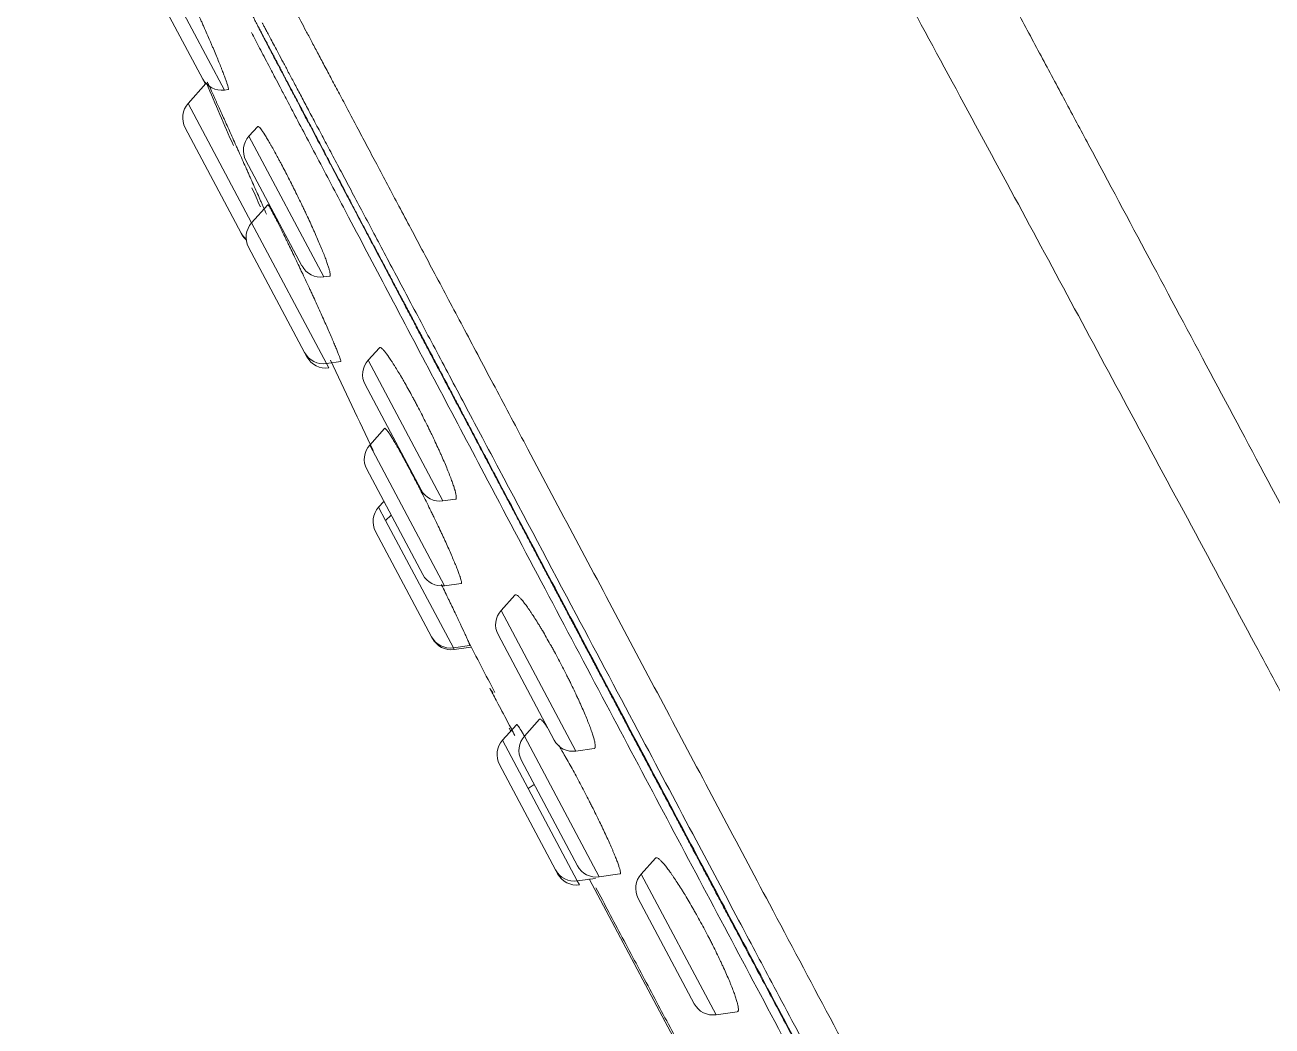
# Model space of a CAD drawing. Header units: millimetres. Extents: x 2433 to 4809, y -10272 to -6912.
# Drawn here: x 4252.83 to 4282.1, y -8402.25 to -8378.76 of the extents above; entities that cross this region are included whole.
import ezdxf

# ---------------------------------------------------------------- set-up
doc = ezdxf.new("R2010")
doc.units = ezdxf.units.MM

msp = doc.modelspace()

# ---------------------------------------------------------------- linework, layer by layer
at = {"linetype": 'Continuous', "lineweight": 13, "extrusion": (-1, -2.22045e-16, 0)}
for p, q in [((4255.762, -8376.989), (4257.517, -8380.291)), ((4257.517, -8380.291), (4257.604, -8380.279)), ((4256.664, -8380.604), (4258.154, -8383.405)), ((4258.092, -8381.372), (4259.847, -8384.674)), ((4258.154, -8383.405), (4259.909, -8386.707)), ((4259.847, -8384.674), (4259.989, -8384.654)), ((4259.909, -8386.707), (4260.246, -8386.66)), ((4259.909, -8386.707), (4259.964, -8386.809)), ((4260.887, -8386.629), (4262.643, -8389.931)), ((4260.925, -8388.618), (4262.681, -8391.919)), ((4262.643, -8389.931), (4262.938, -8389.89)), ((4261.134, -8390.075), (4261.299, -8390.386)), ((4261.299, -8390.386), (4261.426, -8390.261)), ((4262.89, -8393.377), (4261.299, -8390.386)), ((4264.008, -8392.498), (4265.763, -8395.8)), ((4262.89, -8393.377), (4262.91, -8393.415)), ((4264.556, -8395.447), (4266.312, -8398.749)), ((4264.042, -8395.544), (4264.644, -8396.677)), ((4264.644, -8396.677), (4264.786, -8396.58)), ((4265.797, -8398.846), (4264.644, -8396.677)), ((4267.297, -8398.683), (4269.052, -8401.985)), ((4265.846, -8398.937), (4265.797, -8398.846))]:
    msp.add_line(p, q, dxfattribs=at)
at = {"linetype": 'Continuous', "lineweight": 18, "extrusion": (-1, -2.22045e-16, 0)}
for p, q in [((4257.006, -8380.031), (4255.692, -8377.559)), ((4257.071, -8380.152), (4257.006, -8380.031)), ((4256.664, -8380.604), (4257.083, -8380.139)), ((4257.517, -8380.291), (4257.604, -8380.279)), ((4257.909, -8383.645), (4256.594, -8381.173)), ((4258.297, -8381.144), (4258.092, -8381.372)), ((4259.336, -8384.413), (4258.022, -8381.941)), ((4258.154, -8383.405), (4258.536, -8382.981)), ((4257.928, -8383.681), (4257.909, -8383.645)), ((4259.398, -8386.447), (4258.084, -8383.975)), ((4259.847, -8384.674), (4259.988, -8384.654)), ((4259.453, -8386.549), (4259.398, -8386.447)), ((4260.887, -8386.629), (4261.152, -8386.335)), ((4259.909, -8386.707), (4260.245, -8386.66)), ((4262.132, -8389.671), (4260.817, -8387.199)), ((4260.925, -8388.618), (4261.276, -8388.228)), ((4262.17, -8391.659), (4260.855, -8389.187)), ((4261.256, -8389.94), (4261.134, -8390.075)), ((4262.643, -8389.931), (4262.936, -8389.89)), ((4262.378, -8393.117), (4261.064, -8390.645)), ((4262.681, -8391.919), (4263.073, -8391.864)), ((4264.008, -8392.498), (4264.332, -8392.137)), ((4262.398, -8393.154), (4262.378, -8393.117)), ((4265.252, -8395.539), (4263.938, -8393.067)), ((4262.89, -8393.377), (4263.271, -8393.324)), ((4262.91, -8393.415), (4263.299, -8393.36)), ((4264.367, -8395.183), (4264.042, -8395.544)), ((4264.556, -8395.447), (4264.913, -8395.05)), ((4264.235, -8395.33), (4264.197, -8395.26)), ((4265.763, -8395.8), (4266.195, -8395.739)), ((4265.286, -8398.585), (4263.972, -8396.113)), ((4265.801, -8398.488), (4264.486, -8396.016)), ((4267.297, -8398.683), (4267.634, -8398.308)), ((4265.334, -8398.676), (4265.286, -8398.585)), ((4266.312, -8398.749), (4266.798, -8398.68)), ((4265.797, -8398.846), (4266.222, -8398.786)), ((4266.545, -8399.676), (4266.076, -8398.793)), ((4268.541, -8401.725), (4267.227, -8399.253)), ((4266.545, -8399.676), (4268.35, -8403.07)), ((4269.052, -8401.985), (4269.552, -8401.915))]:
    msp.add_line(p, q, dxfattribs=at)
at = {"linetype": 'Continuous', "lineweight": 18}
for centre, major_axis, start_param, end_param in [((4257.448, -8379.796), (-0.441, -0.235), 0, 1.22173), ((4257.036, -8380.939), (0.441, 0.235), 1.919862, 3.141593), ((4258.463, -8381.706), (0.441, 0.235), 1.919862, 3.141593), ((4258.525, -8383.74), (0.441, 0.235), 1.919862, 3.141593), ((4258.35, -8383.411), (-0.441, -0.235), 0, 0.382268), ((4258.369, -8383.446), (-0.441, -0.235), 0, 0.338934), ((4259.778, -8384.179), (-0.441, -0.235), 0, 1.22173), ((4259.84, -8386.212), (-0.441, -0.235), 0, 1.22173), ((4259.894, -8386.314), (-0.441, -0.235), 0, 1.22173), ((4261.259, -8386.964), (0.441, 0.235), 1.919862, 3.141593), ((4261.297, -8388.952), (0.441, 0.235), 1.919862, 3.141593), ((4262.573, -8389.436), (-0.441, -0.235), 0, 1.22173), ((4261.506, -8390.41), (0.441, 0.235), 1.919862, 3.141593), ((4262.611, -8391.424), (-0.441, -0.235), 0, 1.22173), ((4264.379, -8392.832), (0.441, 0.235), 1.919862, 3.141593), ((4262.82, -8392.882), (-0.441, -0.235), 0, 1.22173), ((4262.84, -8392.92), (-0.441, -0.235), 0, 1.22173), ((4264.928, -8395.781), (0.441, 0.235), 1.919862, 3.141593), ((4265.694, -8395.304), (-0.441, -0.235), 0, 1.22173), ((4264.413, -8395.879), (0.441, 0.235), 1.919862, 3.141593), ((4265.728, -8398.351), (-0.441, -0.235), 0, 1.22173), ((4265.776, -8398.441), (-0.441, -0.235), 0, 1.22173), ((4266.242, -8398.254), (-0.441, -0.235), 0, 1.22173), ((4267.668, -8399.018), (0.441, 0.235), 1.919862, 3.141593), ((4268.982, -8401.49), (-0.441, -0.235), 0, 1.22173)]:
    msp.add_ellipse(centre, major_axis=major_axis, ratio=0.999988, start_param=start_param, end_param=end_param, dxfattribs=at)
for points, knots in [([(4342.684, -8551.682), (4342.592, -8550.139), (4342.292, -8545.573), (4341.725, -8538.884), (4341.062, -8532.074), (4340.481, -8526.737), (4339.882, -8521.654), (4339.183, -8516.17), (4338.311, -8509.843), (4337.078, -8501.674), (4335.228, -8491.3), (4332.513, -8479.027), (4329.173, -8466.465), (4324.876, -8452.667), (4319.676, -8438.444), (4313.639, -8424.314), (4308.843, -8414.388), (4305.445, -8407.84), (4303.022, -8403.33), (4299.848, -8397.663), (4295.557, -8390.432), (4290.161, -8381.893), (4283.051, -8372.869), (4274.369, -8363.957), (4267.704, -8358.592), (4264.147, -8356.061)], [0, 0, 0, 0, 0.021404, 0.063354, 0.09294, 0.116141, 0.137692, 0.163801, 0.192684, 0.226123, 0.278193, 0.338556, 0.40011, 0.458112, 0.538598, 0.609671, 0.67079, 0.691177, 0.711824, 0.741678, 0.781095, 0.828257, 0.88141, 0.939887, 1, 1, 1, 1]), ([(4252.835, -8368.499), (4252.837, -8368.502), (4252.841, -8368.51), (4252.848, -8368.522), (4252.855, -8368.534), (4252.862, -8368.546), (4252.869, -8368.558), (4252.876, -8368.571), (4252.884, -8368.584), (4252.891, -8368.597), (4252.899, -8368.61), (4252.906, -8368.624), (4252.914, -8368.638), (4252.922, -8368.652), (4252.93, -8368.666), (4252.938, -8368.681), (4252.946, -8368.695), (4252.955, -8368.71), (4252.963, -8368.726), (4252.972, -8368.741), (4252.981, -8368.757), (4252.99, -8368.773), (4252.999, -8368.789), (4253.008, -8368.805), (4253.017, -8368.822), (4253.026, -8368.839), (4253.036, -8368.856), (4253.045, -8368.873), (4253.055, -8368.891), (4253.065, -8368.908), (4253.075, -8368.926), (4253.085, -8368.945), (4253.095, -8368.963), (4253.105, -8368.982), (4253.116, -8369.001), (4253.126, -8369.02), (4253.162, -8369.085), (4253.227, -8369.204), (4253.329, -8369.392), (4253.444, -8369.605), (4253.588, -8369.872), (4253.767, -8370.205), (4253.986, -8370.616), (4254.234, -8371.08), (4254.51, -8371.6), (4254.825, -8372.192), (4255.18, -8372.862), (4255.577, -8373.613), (4256.008, -8374.428), (4256.384, -8375.141), (4256.692, -8375.725), (4256.922, -8376.162), (4257.161, -8376.617), (4257.362, -8376.998), (4257.521, -8377.302), (4257.64, -8377.528), (4257.768, -8377.771), (4257.884, -8377.992), (4257.984, -8378.182), (4258.062, -8378.331), (4258.134, -8378.469), (4258.201, -8378.595), (4258.261, -8378.709), (4258.314, -8378.811), (4258.362, -8378.902), (4258.392, -8378.958), (4258.405, -8378.985)], [0, 0, 0, 0, 0.003523, 0.007049, 0.010578, 0.01411, 0.017644, 0.021182, 0.024722, 0.028266, 0.031812, 0.035361, 0.038912, 0.042467, 0.046024, 0.049585, 0.053148, 0.056714, 0.060283, 0.063854, 0.067429, 0.071006, 0.074586, 0.078169, 0.081755, 0.085343, 0.088935, 0.092529, 0.096126, 0.099726, 0.103328, 0.106934, 0.110542, 0.114153, 0.117767, 0.121383, 0.125002, 0.153922, 0.184318, 0.216194, 0.24955, 0.295612, 0.343612, 0.393557, 0.445458, 0.499324, 0.559236, 0.620837, 0.684154, 0.749218, 0.779294, 0.810132, 0.841736, 0.874108, 0.888254, 0.903457, 0.919717, 0.937033, 0.947649, 0.957481, 0.966527, 0.97479, 0.982268, 0.988963, 0.994873, 1, 1, 1, 1]), ([(4256.01, -8376.713), (4256.013, -8376.709), (4256.022, -8376.716), (4256.042, -8376.744), (4256.05, -8376.756), (4256.064, -8376.778), (4256.069, -8376.786), (4256.08, -8376.804), (4256.085, -8376.814), (4256.115, -8376.866), (4256.143, -8376.918), (4256.191, -8377.011), (4256.209, -8377.044), (4256.236, -8377.098), (4256.245, -8377.117), (4256.265, -8377.156), (4256.275, -8377.175), (4256.325, -8377.276), (4256.368, -8377.365), (4256.426, -8377.484), (4256.438, -8377.509), (4256.461, -8377.559), (4256.474, -8377.584), (4256.51, -8377.661), (4256.535, -8377.714), (4256.611, -8377.874), (4256.662, -8377.986), (4256.722, -8378.116), (4256.729, -8378.13), (4256.742, -8378.159), (4256.762, -8378.203), (4256.782, -8378.247), (4256.822, -8378.334), (4256.875, -8378.451), (4256.928, -8378.568), (4256.967, -8378.656), (4256.98, -8378.686), (4257.006, -8378.744), (4257.019, -8378.774), (4257.083, -8378.919), (4257.132, -8379.032), (4257.191, -8379.168), (4257.203, -8379.195), (4257.226, -8379.249), (4257.237, -8379.276), (4257.271, -8379.355), (4257.292, -8379.406), (4257.354, -8379.555), (4257.392, -8379.647), (4257.43, -8379.742), (4257.434, -8379.753), (4257.442, -8379.774), (4257.446, -8379.784), (4257.458, -8379.814), (4257.466, -8379.834), (4257.488, -8379.891), (4257.516, -8379.963), (4257.538, -8380.025), (4257.553, -8380.068), (4257.558, -8380.082), (4257.567, -8380.108), (4257.571, -8380.12), (4257.59, -8380.179), (4257.601, -8380.215), (4257.608, -8380.252), (4257.609, -8380.261), (4257.609, -8380.271), (4257.608, -8380.274), (4257.607, -8380.277), (4257.606, -8380.278), (4257.604, -8380.279)], [0, 0, 0, 0, 0.0625, 0.0625, 0.09375, 0.09375, 0.109375, 0.109375, 0.125, 0.125, 0.1875, 0.1875, 0.21875, 0.21875, 0.234375, 0.234375, 0.25, 0.25, 0.3125, 0.3125, 0.328125, 0.328125, 0.34375, 0.34375, 0.375, 0.375, 0.4375, 0.4375, 0.445312, 0.445312, 0.453125, 0.46875, 0.46875, 0.5, 0.53125, 0.53125, 0.546875, 0.546875, 0.5625, 0.5625, 0.625, 0.625, 0.640625, 0.640625, 0.65625, 0.65625, 0.6875, 0.6875, 0.75, 0.75, 0.757812, 0.757812, 0.765625, 0.765625, 0.78125, 0.78125, 0.8125, 0.84375, 0.84375, 0.859375, 0.859375, 0.875, 0.875, 0.9375, 0.9375, 0.96875, 0.96875, 0.984375, 0.984375, 1, 1, 1, 1]), ([(4258.405, -8378.985), (4258.409, -8378.992), (4258.419, -8379.01), (4258.434, -8379.04), (4258.453, -8379.076), (4258.476, -8379.119), (4258.502, -8379.168), (4258.531, -8379.224), (4258.564, -8379.286), (4258.6, -8379.355), (4258.64, -8379.431), (4258.684, -8379.513), (4258.731, -8379.602), (4258.781, -8379.698), (4258.835, -8379.8), (4258.892, -8379.909), (4258.953, -8380.024), (4259.018, -8380.146), (4259.085, -8380.275), (4259.157, -8380.41), (4259.232, -8380.551), (4259.31, -8380.7), (4259.392, -8380.855), (4259.477, -8381.017), (4259.566, -8381.185), (4259.658, -8381.36), (4259.754, -8381.541), (4259.854, -8381.73), (4259.957, -8381.924), (4260.063, -8382.126), (4260.173, -8382.334), (4260.287, -8382.549), (4260.404, -8382.771), (4260.525, -8382.999), (4260.649, -8383.234), (4260.777, -8383.475), (4260.908, -8383.724), (4261.043, -8383.979), (4261.181, -8384.241), (4261.323, -8384.509), (4261.469, -8384.784), (4261.618, -8385.066), (4261.771, -8385.355), (4261.927, -8385.651), (4262.087, -8385.953), (4262.25, -8386.262), (4262.417, -8386.578), (4262.588, -8386.9), (4262.763, -8387.229), (4262.94, -8387.566), (4263.122, -8387.908), (4263.307, -8388.258), (4263.496, -8388.614), (4263.688, -8388.978), (4264.209, -8389.962), (4265.048, -8391.544), (4266.194, -8393.704), (4267.307, -8395.801), (4268.387, -8397.834), (4269.533, -8399.99), (4270.774, -8402.325), (4272.142, -8404.893), (4273.565, -8407.564), (4274.631, -8409.561), (4275.318, -8410.849), (4275.607, -8411.391), (4275.888, -8411.917), (4276.16, -8412.427), (4276.425, -8412.922), (4276.681, -8413.401), (4276.929, -8413.865), (4277.168, -8414.313), (4277.399, -8414.746), (4277.622, -8415.164), (4277.837, -8415.565), (4278.044, -8415.952), (4278.242, -8416.323), (4278.433, -8416.679), (4278.615, -8417.019), (4278.789, -8417.344), (4278.954, -8417.654), (4279.112, -8417.949), (4279.261, -8418.228), (4279.403, -8418.492), (4279.536, -8418.741), (4279.661, -8418.974), (4279.778, -8419.193), (4279.887, -8419.396), (4279.988, -8419.584), (4280.08, -8419.757), (4280.165, -8419.915), (4280.242, -8420.058), (4280.31, -8420.186), (4280.37, -8420.299), (4280.423, -8420.396), (4280.467, -8420.478), (4280.503, -8420.546), (4280.531, -8420.598), (4280.547, -8420.628), (4280.554, -8420.641)], [0, 0, 0, 0, 0.000562, 0.001285, 0.002167, 0.003209, 0.00441, 0.005772, 0.007293, 0.008974, 0.010815, 0.012816, 0.014977, 0.017298, 0.019778, 0.022418, 0.025218, 0.028178, 0.031297, 0.034575, 0.038013, 0.041611, 0.045368, 0.049284, 0.053361, 0.057596, 0.061991, 0.066546, 0.07126, 0.076134, 0.081168, 0.086361, 0.091714, 0.097227, 0.102899, 0.10873, 0.114721, 0.120872, 0.127182, 0.133652, 0.140281, 0.14707, 0.154018, 0.161125, 0.168392, 0.175819, 0.183405, 0.19115, 0.199054, 0.207118, 0.215341, 0.223724, 0.232266, 0.240967, 0.249828, 0.302948, 0.354511, 0.404519, 0.452975, 0.499882, 0.558611, 0.619866, 0.683651, 0.749973, 0.763338, 0.776338, 0.788972, 0.801241, 0.813144, 0.824681, 0.835852, 0.846658, 0.857098, 0.867172, 0.87688, 0.886221, 0.895197, 0.903807, 0.91205, 0.919927, 0.927438, 0.934583, 0.941361, 0.947773, 0.95382, 0.9595, 0.964814, 0.969762, 0.974344, 0.97856, 0.982409, 0.985892, 0.989007, 0.991756, 0.994139, 0.996154, 0.997803, 0.999085, 1, 1, 1, 1]), ([(4257.112, -8380.107), (4257.113, -8380.105), (4257.119, -8380.116), (4257.141, -8380.161), (4257.157, -8380.195), (4257.2, -8380.287), (4257.226, -8380.344), (4257.272, -8380.445), (4257.288, -8380.481), (4257.315, -8380.539), (4257.324, -8380.559), (4257.343, -8380.6), (4257.352, -8380.621), (4257.401, -8380.729), (4257.443, -8380.823), (4257.501, -8380.949), (4257.512, -8380.975), (4257.536, -8381.028), (4257.548, -8381.055), (4257.585, -8381.136), (4257.609, -8381.191), (4257.685, -8381.36), (4257.738, -8381.477), (4257.805, -8381.628), (4257.819, -8381.659), (4257.846, -8381.72), (4257.86, -8381.75), (4257.901, -8381.842), (4257.955, -8381.964), (4258.009, -8382.086), (4258.05, -8382.178), (4258.064, -8382.208), (4258.091, -8382.269), (4258.105, -8382.3), (4258.172, -8382.451), (4258.224, -8382.569), (4258.3, -8382.739), (4258.324, -8382.795), (4258.354, -8382.863), (4258.36, -8382.877), (4258.372, -8382.904), (4258.39, -8382.944), (4258.407, -8382.983), (4258.449, -8383.077), (4258.477, -8383.142), (4258.504, -8383.203)], [0, 0, 0, 0, 0.085743, 0.085743, 0.171486, 0.171486, 0.257229, 0.257229, 0.300101, 0.300101, 0.321537, 0.321537, 0.342972, 0.342972, 0.428715, 0.428715, 0.450151, 0.450151, 0.471587, 0.471587, 0.514458, 0.514458, 0.600202, 0.600202, 0.621637, 0.621637, 0.643073, 0.643073, 0.685945, 0.728816, 0.728816, 0.750252, 0.750252, 0.771688, 0.771688, 0.857431, 0.857431, 0.900302, 0.900302, 0.91102, 0.91102, 0.921738, 0.943174, 0.943174, 1, 1, 1, 1]), ([(4258.297, -8381.144), (4258.303, -8381.136), (4258.314, -8381.141), (4258.339, -8381.165), (4258.349, -8381.176), (4258.365, -8381.196), (4258.374, -8381.207), (4258.383, -8381.22), (4258.39, -8381.229), (4258.393, -8381.234), (4258.424, -8381.278), (4258.456, -8381.327), (4258.51, -8381.416), (4258.53, -8381.448), (4258.56, -8381.501), (4258.571, -8381.519), (4258.592, -8381.556), (4258.603, -8381.575), (4258.659, -8381.673), (4258.707, -8381.759), (4258.77, -8381.876), (4258.783, -8381.9), (4258.81, -8381.949), (4258.823, -8381.974), (4258.863, -8382.05), (4258.89, -8382.101), (4258.972, -8382.259), (4259.029, -8382.369), (4259.101, -8382.512), (4259.115, -8382.54), (4259.144, -8382.598), (4259.158, -8382.627), (4259.201, -8382.713), (4259.258, -8382.829), (4259.315, -8382.945), (4259.357, -8383.033), (4259.371, -8383.062), (4259.398, -8383.12), (4259.412, -8383.149), (4259.48, -8383.293), (4259.532, -8383.405), (4259.594, -8383.542), (4259.606, -8383.569), (4259.63, -8383.623), (4259.642, -8383.649), (4259.676, -8383.728), (4259.698, -8383.779), (4259.762, -8383.927), (4259.8, -8384.019), (4259.843, -8384.125), (4259.851, -8384.146), (4259.867, -8384.187), (4259.874, -8384.206), (4259.896, -8384.263), (4259.923, -8384.335), (4259.944, -8384.397), (4259.958, -8384.44), (4259.962, -8384.454), (4259.97, -8384.48), (4259.974, -8384.493), (4259.991, -8384.552), (4259.998, -8384.588), (4260.001, -8384.619), (4260.001, -8384.625), (4260, -8384.634), (4260, -8384.639), (4259.997, -8384.649), (4259.994, -8384.653), (4259.989, -8384.654)], [0, 0, 0, 0, 0.0625, 0.0625, 0.09375, 0.09375, 0.109375, 0.117188, 0.117188, 0.125, 0.125, 0.1875, 0.1875, 0.21875, 0.21875, 0.234375, 0.234375, 0.25, 0.25, 0.3125, 0.3125, 0.328125, 0.328125, 0.34375, 0.34375, 0.375, 0.375, 0.4375, 0.4375, 0.453125, 0.453125, 0.46875, 0.46875, 0.5, 0.53125, 0.53125, 0.546875, 0.546875, 0.5625, 0.5625, 0.625, 0.625, 0.640625, 0.640625, 0.65625, 0.65625, 0.6875, 0.6875, 0.75, 0.75, 0.765625, 0.765625, 0.78125, 0.78125, 0.8125, 0.84375, 0.84375, 0.859375, 0.859375, 0.875, 0.875, 0.9375, 0.9375, 0.953125, 0.953125, 0.96875, 0.96875, 1, 1, 1, 1]), ([(4258.536, -8382.981), (4258.538, -8382.978), (4258.546, -8382.987), (4258.566, -8383.017), (4258.574, -8383.03), (4258.588, -8383.054), (4258.592, -8383.062), (4258.603, -8383.081), (4258.609, -8383.091), (4258.639, -8383.146), (4258.668, -8383.201), (4258.717, -8383.297), (4258.735, -8383.332), (4258.759, -8383.379), (4258.764, -8383.389), (4258.774, -8383.408), (4258.779, -8383.418), (4258.794, -8383.448), (4258.804, -8383.468), (4258.856, -8383.573), (4258.901, -8383.664), (4258.962, -8383.788), (4258.974, -8383.814), (4258.999, -8383.865), (4259.012, -8383.891), (4259.051, -8383.971), (4259.077, -8384.025), (4259.156, -8384.191), (4259.211, -8384.306), (4259.282, -8384.455), (4259.296, -8384.485), (4259.324, -8384.544), (4259.338, -8384.574), (4259.381, -8384.665), (4259.437, -8384.785), (4259.494, -8384.905), (4259.536, -8384.996), (4259.55, -8385.026), (4259.578, -8385.087), (4259.592, -8385.117), (4259.66, -8385.266), (4259.713, -8385.382), (4259.79, -8385.551), (4259.815, -8385.606), (4259.863, -8385.715), (4259.887, -8385.767), (4259.955, -8385.919), (4259.996, -8386.014), (4260.043, -8386.123), (4260.052, -8386.144), (4260.07, -8386.186), (4260.079, -8386.206), (4260.103, -8386.265), (4260.134, -8386.338), (4260.16, -8386.401), (4260.177, -8386.445), (4260.183, -8386.459), (4260.193, -8386.486), (4260.198, -8386.499), (4260.221, -8386.559), (4260.234, -8386.595), (4260.244, -8386.633), (4260.247, -8386.642), (4260.248, -8386.652), (4260.248, -8386.655), (4260.247, -8386.659), (4260.247, -8386.66), (4260.246, -8386.66)], [0, 0, 0, 0, 0.0625, 0.0625, 0.09375, 0.09375, 0.109375, 0.109375, 0.125, 0.125, 0.1875, 0.1875, 0.21875, 0.21875, 0.226563, 0.226563, 0.234375, 0.234375, 0.25, 0.25, 0.3125, 0.3125, 0.328125, 0.328125, 0.34375, 0.34375, 0.375, 0.375, 0.4375, 0.4375, 0.453125, 0.453125, 0.46875, 0.46875, 0.5, 0.53125, 0.53125, 0.546875, 0.546875, 0.5625, 0.5625, 0.625, 0.625, 0.65625, 0.65625, 0.6875, 0.6875, 0.75, 0.75, 0.765625, 0.765625, 0.78125, 0.78125, 0.8125, 0.84375, 0.84375, 0.859375, 0.859375, 0.875, 0.875, 0.9375, 0.9375, 0.96875, 0.96875, 0.984375, 0.984375, 1, 1, 1, 1]), ([(4261.152, -8386.335), (4261.156, -8386.33), (4261.162, -8386.328), (4261.176, -8386.33), (4261.192, -8386.338), (4261.215, -8386.358), (4261.234, -8386.377), (4261.244, -8386.387), (4261.255, -8386.4), (4261.262, -8386.408), (4261.266, -8386.413), (4261.301, -8386.454), (4261.337, -8386.502), (4261.398, -8386.59), (4261.419, -8386.622), (4261.453, -8386.673), (4261.465, -8386.691), (4261.489, -8386.728), (4261.501, -8386.747), (4261.562, -8386.845), (4261.614, -8386.931), (4261.684, -8387.049), (4261.698, -8387.073), (4261.719, -8387.11), (4261.726, -8387.122), (4261.741, -8387.147), (4261.777, -8387.211), (4261.842, -8387.328), (4261.902, -8387.437), (4261.947, -8387.52), (4261.963, -8387.548), (4261.993, -8387.605), (4262.008, -8387.634), (4262.054, -8387.722), (4262.116, -8387.838), (4262.206, -8388.015), (4262.265, -8388.134), (4262.309, -8388.224), (4262.324, -8388.254), (4262.353, -8388.314), (4262.368, -8388.343), (4262.438, -8388.491), (4262.492, -8388.606), (4262.556, -8388.746), (4262.569, -8388.773), (4262.587, -8388.815), (4262.593, -8388.829), (4262.605, -8388.856), (4262.636, -8388.924), (4262.686, -8389.041), (4262.727, -8389.139), (4262.766, -8389.233), (4262.784, -8389.279), (4262.818, -8389.367), (4262.85, -8389.45), (4262.889, -8389.56), (4262.909, -8389.624), (4262.92, -8389.661), (4262.922, -8389.668), (4262.926, -8389.683), (4262.928, -8389.69), (4262.934, -8389.71), (4262.937, -8389.723), (4262.951, -8389.783), (4262.957, -8389.821), (4262.957, -8389.853), (4262.956, -8389.859), (4262.955, -8389.869), (4262.953, -8389.873), (4262.949, -8389.884), (4262.944, -8389.888), (4262.938, -8389.89)], [0, 0, 0, 0, 0.03125, 0.03125, 0.0625, 0.09375, 0.09375, 0.109375, 0.117188, 0.117188, 0.125, 0.125, 0.1875, 0.1875, 0.21875, 0.21875, 0.234375, 0.234375, 0.25, 0.25, 0.3125, 0.3125, 0.328125, 0.328125, 0.335938, 0.335938, 0.34375, 0.375, 0.40625, 0.40625, 0.421875, 0.421875, 0.4375, 0.4375, 0.46875, 0.5, 0.53125, 0.53125, 0.546875, 0.546875, 0.5625, 0.5625, 0.625, 0.625, 0.640625, 0.640625, 0.648438, 0.648438, 0.65625, 0.6875, 0.71875, 0.71875, 0.75, 0.75, 0.78125, 0.8125, 0.84375, 0.84375, 0.851563, 0.851563, 0.859375, 0.859375, 0.875, 0.875, 0.9375, 0.9375, 0.953125, 0.953125, 0.96875, 0.96875, 1, 1, 1, 1]), ([(4261.276, -8388.228), (4261.278, -8388.225), (4261.282, -8388.225), (4261.293, -8388.231), (4261.306, -8388.242), (4261.325, -8388.266), (4261.342, -8388.287), (4261.351, -8388.299), (4261.36, -8388.313), (4261.367, -8388.323), (4261.37, -8388.328), (4261.402, -8388.374), (4261.434, -8388.425), (4261.491, -8388.518), (4261.511, -8388.552), (4261.542, -8388.606), (4261.553, -8388.625), (4261.576, -8388.664), (4261.587, -8388.684), (4261.645, -8388.786), (4261.694, -8388.875), (4261.761, -8388.997), (4261.774, -8389.022), (4261.801, -8389.072), (4261.815, -8389.098), (4261.857, -8389.177), (4261.914, -8389.283), (4262.001, -8389.45), (4262.061, -8389.566), (4262.106, -8389.655), (4262.121, -8389.685), (4262.152, -8389.744), (4262.167, -8389.774), (4262.212, -8389.864), (4262.271, -8389.983), (4262.331, -8390.103), (4262.375, -8390.194), (4262.39, -8390.224), (4262.419, -8390.285), (4262.434, -8390.315), (4262.506, -8390.464), (4262.561, -8390.579), (4262.626, -8390.72), (4262.639, -8390.748), (4262.665, -8390.803), (4262.678, -8390.831), (4262.715, -8390.912), (4262.739, -8390.965), (4262.807, -8391.117), (4262.849, -8391.212), (4262.895, -8391.322), (4262.905, -8391.343), (4262.922, -8391.385), (4262.93, -8391.405), (4262.955, -8391.464), (4262.984, -8391.538), (4263.009, -8391.602), (4263.025, -8391.646), (4263.03, -8391.66), (4263.037, -8391.68), (4263.039, -8391.687), (4263.044, -8391.7), (4263.046, -8391.706), (4263.064, -8391.761), (4263.074, -8391.797), (4263.08, -8391.836), (4263.081, -8391.846), (4263.08, -8391.859), (4263.077, -8391.863), (4263.073, -8391.864)], [0, 0, 0, 0, 0.03125, 0.03125, 0.0625, 0.09375, 0.09375, 0.109375, 0.117188, 0.117188, 0.125, 0.125, 0.1875, 0.1875, 0.21875, 0.21875, 0.234375, 0.234375, 0.25, 0.25, 0.3125, 0.3125, 0.328125, 0.328125, 0.34375, 0.34375, 0.375, 0.40625, 0.4375, 0.4375, 0.453125, 0.453125, 0.46875, 0.46875, 0.5, 0.53125, 0.53125, 0.546875, 0.546875, 0.5625, 0.5625, 0.625, 0.625, 0.640625, 0.640625, 0.65625, 0.65625, 0.6875, 0.6875, 0.75, 0.75, 0.765625, 0.765625, 0.78125, 0.78125, 0.8125, 0.84375, 0.84375, 0.859375, 0.859375, 0.867188, 0.867188, 0.875, 0.875, 0.9375, 0.9375, 0.96875, 0.96875, 1, 1, 1, 1]), ([(4262.611, -8391.894), (4262.612, -8391.897), (4262.614, -8391.9), (4262.671, -8392.019), (4262.726, -8392.131), (4262.791, -8392.268), (4262.804, -8392.295), (4262.83, -8392.349), (4262.843, -8392.375), (4262.88, -8392.453), (4262.928, -8392.553), (4262.972, -8392.646), (4263.004, -8392.714), (4263.015, -8392.736), (4263.035, -8392.779), (4263.045, -8392.801), (4263.094, -8392.904), (4263.128, -8392.977), (4263.172, -8393.072), (4263.185, -8393.101), (4263.204, -8393.142), (4263.21, -8393.155), (4263.221, -8393.179), (4263.226, -8393.19), (4263.249, -8393.244), (4263.263, -8393.275), (4263.273, -8393.301), (4263.275, -8393.305), (4263.277, -8393.311), (4263.277, -8393.312), (4263.278, -8393.315), (4263.28, -8393.32), (4263.28, -8393.322), (4263.279, -8393.322)], [0, 0, 0, 0, 0.003813, 0.003813, 0.149053, 0.149053, 0.185363, 0.185363, 0.221673, 0.221673, 0.294294, 0.366914, 0.366914, 0.403224, 0.403224, 0.439534, 0.439534, 0.584775, 0.584775, 0.657395, 0.657395, 0.693705, 0.693705, 0.730015, 0.730015, 0.875256, 0.875256, 0.911566, 0.911566, 0.929721, 0.929721, 0.947876, 1, 1, 1, 1]), ([(4264.332, -8392.137), (4264.337, -8392.131), (4264.343, -8392.129), (4264.359, -8392.13), (4264.378, -8392.136), (4264.402, -8392.155), (4264.423, -8392.173), (4264.43, -8392.18), (4264.445, -8392.195), (4264.454, -8392.203), (4264.479, -8392.231), (4264.515, -8392.273), (4264.576, -8392.352), (4264.622, -8392.415), (4264.658, -8392.467), (4264.671, -8392.485), (4264.696, -8392.522), (4264.708, -8392.541), (4264.747, -8392.6), (4264.801, -8392.683), (4264.858, -8392.774), (4264.902, -8392.845), (4264.917, -8392.87), (4264.947, -8392.919), (4264.962, -8392.945), (4265.008, -8393.022), (4265.069, -8393.127), (4265.132, -8393.238), (4265.18, -8393.322), (4265.204, -8393.365), (4265.228, -8393.409), (4265.244, -8393.438), (4265.252, -8393.453), (4265.292, -8393.527), (4265.356, -8393.646), (4265.451, -8393.826), (4265.513, -8393.947), (4265.559, -8394.038), (4265.574, -8394.069), (4265.604, -8394.129), (4265.619, -8394.16), (4265.663, -8394.25), (4265.721, -8394.368), (4265.775, -8394.484), (4265.815, -8394.57), (4265.828, -8394.598), (4265.853, -8394.654), (4265.866, -8394.682), (4265.903, -8394.765), (4265.949, -8394.871), (4265.991, -8394.971), (4266.021, -8395.043), (4266.035, -8395.079), (4266.049, -8395.113), (4266.058, -8395.136), (4266.063, -8395.148), (4266.084, -8395.204), (4266.116, -8395.288), (4266.155, -8395.401), (4266.175, -8395.467), (4266.188, -8395.512), (4266.192, -8395.527), (4266.199, -8395.554), (4266.202, -8395.568), (4266.216, -8395.63), (4266.22, -8395.668), (4266.218, -8395.701), (4266.217, -8395.707), (4266.215, -8395.718), (4266.213, -8395.722), (4266.207, -8395.733), (4266.202, -8395.738), (4266.195, -8395.739)], [0, 0, 0, 0, 0.03125, 0.03125, 0.0625, 0.09375, 0.09375, 0.109375, 0.109375, 0.125, 0.125, 0.15625, 0.1875, 0.21875, 0.21875, 0.234375, 0.234375, 0.25, 0.25, 0.28125, 0.3125, 0.3125, 0.328125, 0.328125, 0.34375, 0.34375, 0.375, 0.40625, 0.40625, 0.421875, 0.429688, 0.429688, 0.4375, 0.4375, 0.46875, 0.5, 0.53125, 0.53125, 0.546875, 0.546875, 0.5625, 0.5625, 0.59375, 0.625, 0.625, 0.640625, 0.640625, 0.65625, 0.65625, 0.6875, 0.71875, 0.71875, 0.734375, 0.742188, 0.742188, 0.75, 0.75, 0.78125, 0.8125, 0.84375, 0.84375, 0.859375, 0.859375, 0.875, 0.875, 0.9375, 0.9375, 0.953125, 0.953125, 0.96875, 0.96875, 1, 1, 1, 1]), ([(4263.764, -8394.36), (4263.773, -8394.377), (4263.785, -8394.4), (4263.838, -8394.5), (4263.895, -8394.607), (4264.045, -8394.89), (4264.139, -8395.068), (4264.276, -8395.325), (4264.303, -8395.376), (4264.331, -8395.43)], [0, 0, 0, 0, 0.15309, 0.15309, 0.53109, 0.53109, 0.909091, 0.909091, 1, 1, 1, 1]), ([(4264.374, -8395.175), (4264.375, -8395.174), (4264.378, -8395.174), (4264.386, -8395.18), (4264.391, -8395.186), (4264.406, -8395.205), (4264.414, -8395.217), (4264.445, -8395.261), (4264.47, -8395.301), (4264.509, -8395.365), (4264.517, -8395.378), (4264.534, -8395.406), (4264.542, -8395.421), (4264.551, -8395.435)], [0, 0, 0, 0, 0.149603, 0.149603, 0.320297, 0.320297, 0.49099, 0.49099, 0.832377, 0.832377, 0.917724, 0.917724, 1, 1, 1, 1]), ([(4264.913, -8395.05), (4264.917, -8395.046), (4264.921, -8395.045), (4264.934, -8395.049), (4264.95, -8395.059), (4264.971, -8395.081), (4264.989, -8395.102), (4264.999, -8395.113), (4265.01, -8395.126), (4265.017, -8395.135), (4265.021, -8395.14), (4265.04, -8395.165), (4265.063, -8395.196), (4265.089, -8395.232), (4265.096, -8395.243)], [0, 0, 0, 0, 0.185426, 0.185426, 0.370851, 0.556277, 0.556277, 0.64899, 0.695346, 0.695346, 0.741703, 0.741703, 0.927128, 1, 1, 1, 1]), ([(4265.363, -8395.665), (4265.384, -8395.701), (4265.405, -8395.737), (4265.441, -8395.799), (4265.456, -8395.824), (4265.478, -8395.862), (4265.485, -8395.875), (4265.5, -8395.9), (4265.537, -8395.965), (4265.604, -8396.085), (4265.697, -8396.251), (4265.76, -8396.367), (4265.824, -8396.486), (4265.856, -8396.546), (4265.919, -8396.665), (4265.982, -8396.785), (4266.044, -8396.906), (4266.083, -8396.982), (4266.091, -8396.997), (4266.106, -8397.027), (4266.114, -8397.042), (4266.137, -8397.088), (4266.152, -8397.118), (4266.227, -8397.267), (4266.284, -8397.384), (4266.353, -8397.526), (4266.366, -8397.554), (4266.393, -8397.61), (4266.406, -8397.637), (4266.444, -8397.719), (4266.494, -8397.825), (4266.561, -8397.973), (4266.601, -8398.065), (4266.625, -8398.121), (4266.63, -8398.132), (4266.639, -8398.153), (4266.652, -8398.185), (4266.665, -8398.216), (4266.689, -8398.275), (4266.719, -8398.349), (4266.743, -8398.414), (4266.759, -8398.459), (4266.764, -8398.473), (4266.773, -8398.501), (4266.778, -8398.514), (4266.797, -8398.575), (4266.806, -8398.612), (4266.809, -8398.644), (4266.81, -8398.65), (4266.809, -8398.66), (4266.809, -8398.665), (4266.806, -8398.675), (4266.803, -8398.679), (4266.798, -8398.68)], [0, 0, 0, 0, 0.034262, 0.034262, 0.05621, 0.05621, 0.067185, 0.067185, 0.078159, 0.122056, 0.165953, 0.209851, 0.209851, 0.253748, 0.253748, 0.297645, 0.341542, 0.341542, 0.352516, 0.352516, 0.363491, 0.363491, 0.385439, 0.385439, 0.473234, 0.473234, 0.495182, 0.495182, 0.517131, 0.517131, 0.561028, 0.604925, 0.648822, 0.648822, 0.659797, 0.659797, 0.670771, 0.69272, 0.69272, 0.736617, 0.780514, 0.780514, 0.802463, 0.802463, 0.824411, 0.824411, 0.912206, 0.912206, 0.934154, 0.934154, 0.956103, 0.956103, 1, 1, 1, 1]), ([(4267.634, -8398.308), (4267.639, -8398.302), (4267.646, -8398.299), (4267.662, -8398.3), (4267.682, -8398.306), (4267.707, -8398.324), (4267.729, -8398.341), (4267.736, -8398.348), (4267.752, -8398.363), (4267.76, -8398.371), (4267.786, -8398.398), (4267.824, -8398.44), (4267.887, -8398.519), (4267.935, -8398.582), (4267.972, -8398.634), (4267.985, -8398.651), (4268.011, -8398.688), (4268.024, -8398.707), (4268.064, -8398.766), (4268.12, -8398.848), (4268.178, -8398.939), (4268.224, -8399.011), (4268.239, -8399.035), (4268.27, -8399.085), (4268.286, -8399.11), (4268.333, -8399.187), (4268.396, -8399.293), (4268.461, -8399.403), (4268.51, -8399.488), (4268.535, -8399.531), (4268.559, -8399.575), (4268.576, -8399.604), (4268.584, -8399.619), (4268.626, -8399.693), (4268.692, -8399.812), (4268.789, -8399.993), (4268.853, -8400.114), (4268.9, -8400.206), (4268.916, -8400.237), (4268.947, -8400.298), (4268.962, -8400.328), (4269.008, -8400.418), (4269.067, -8400.537), (4269.123, -8400.653), (4269.164, -8400.74), (4269.177, -8400.768), (4269.203, -8400.825), (4269.216, -8400.853), (4269.254, -8400.935), (4269.302, -8401.042), (4269.345, -8401.143), (4269.376, -8401.215), (4269.39, -8401.251), (4269.404, -8401.286), (4269.414, -8401.309), (4269.418, -8401.32), (4269.44, -8401.377), (4269.473, -8401.462), (4269.513, -8401.575), (4269.533, -8401.641), (4269.546, -8401.687), (4269.55, -8401.701), (4269.558, -8401.729), (4269.561, -8401.742), (4269.569, -8401.78), (4269.577, -8401.824), (4269.578, -8401.856), (4269.577, -8401.877), (4269.576, -8401.883), (4269.573, -8401.893), (4269.571, -8401.898), (4269.565, -8401.909), (4269.559, -8401.914), (4269.552, -8401.915)], [0, 0, 0, 0, 0.03125, 0.03125, 0.0625, 0.09375, 0.09375, 0.109375, 0.109375, 0.125, 0.125, 0.15625, 0.1875, 0.21875, 0.21875, 0.234375, 0.234375, 0.25, 0.25, 0.28125, 0.3125, 0.3125, 0.328125, 0.328125, 0.34375, 0.34375, 0.375, 0.40625, 0.40625, 0.421875, 0.429687, 0.429687, 0.4375, 0.4375, 0.46875, 0.5, 0.53125, 0.53125, 0.546875, 0.546875, 0.5625, 0.5625, 0.59375, 0.625, 0.625, 0.640625, 0.640625, 0.65625, 0.65625, 0.6875, 0.71875, 0.71875, 0.734375, 0.742187, 0.742187, 0.75, 0.75, 0.78125, 0.8125, 0.84375, 0.84375, 0.859375, 0.859375, 0.875, 0.875, 0.90625, 0.9375, 0.9375, 0.953125, 0.953125, 0.96875, 0.96875, 1, 1, 1, 1]), ([(4266.233, -8399.005), (4266.435, -8399.384), (4266.641, -8399.773), (4266.96, -8400.372), (4267.068, -8400.575), (4267.283, -8400.979), (4267.39, -8401.18), (4267.709, -8401.781), (4267.921, -8402.18), (4268.238, -8402.775), (4268.342, -8402.972), (4268.444, -8403.164)], [0, 0, 0, 0, 0.282935, 0.282935, 0.425976, 0.425976, 0.569017, 0.569017, 0.855099, 0.855099, 1, 1, 1, 1])]:
    msp.add_open_spline(points, degree=3, knots=knots, dxfattribs=at)
at = {"linetype": 'Continuous', "lineweight": 13}
for points, knots in [([(4272.088, -8370.933), (4272.105, -8370.965), (4272.141, -8371.03), (4272.195, -8371.13), (4272.253, -8371.237), (4272.314, -8371.35), (4272.378, -8371.468), (4272.467, -8371.635), (4272.607, -8371.896), (4272.761, -8372.184), (4272.907, -8372.455), (4273.019, -8372.665), (4273.135, -8372.881), (4273.255, -8373.105), (4273.379, -8373.336), (4273.512, -8373.584), (4273.699, -8373.931), (4273.985, -8374.464), (4274.411, -8375.257), (4274.939, -8376.242), (4275.52, -8377.325), (4276.103, -8378.413), (4276.676, -8379.483), (4277.239, -8380.534), (4278.083, -8382.113), (4279.218, -8384.236), (4280.65, -8386.918), (4282.093, -8389.622), (4283.315, -8391.913), (4284.318, -8393.794), (4285.106, -8395.272), (4285.911, -8396.782), (4286.733, -8398.325), (4287.572, -8399.899), (4288.427, -8401.504), (4289.314, -8403.17), (4290.234, -8404.895), (4291.184, -8406.679), (4292.024, -8408.255), (4292.818, -8409.745), (4293.369, -8410.781), (4293.782, -8411.557), (4293.971, -8411.913), (4294.113, -8412.178), (4294.206, -8412.353), (4294.272, -8412.477), (4294.346, -8412.616), (4294.464, -8412.837), (4294.597, -8413.086), (4294.722, -8413.319), (4294.816, -8413.495), (4294.899, -8413.651), (4294.95, -8413.748), (4294.974, -8413.793)], [0, 0, 0, 0, 0.002258, 0.004656, 0.007195, 0.009875, 0.012695, 0.015656, 0.021756, 0.031306, 0.036096, 0.041056, 0.046186, 0.051485, 0.056954, 0.062592, 0.069023, 0.081599, 0.100311, 0.125141, 0.151127, 0.176636, 0.201667, 0.226221, 0.250299, 0.312154, 0.374427, 0.437083, 0.500081, 0.533495, 0.567689, 0.602658, 0.638393, 0.674888, 0.712137, 0.750131, 0.791039, 0.832654, 0.874971, 0.901572, 0.93744, 0.947948, 0.956325, 0.962575, 0.966701, 0.968705, 0.971318, 0.976533, 0.984348, 0.988961, 0.993107, 0.996787, 1, 1, 1, 1]), ([(4293.279, -8414.897), (4293.263, -8414.867), (4293.229, -8414.802), (4293.175, -8414.703), (4293.118, -8414.595), (4293.057, -8414.481), (4292.991, -8414.359), (4292.916, -8414.219), (4292.833, -8414.065), (4292.744, -8413.899), (4292.654, -8413.732), (4292.584, -8413.602), (4292.515, -8413.474), (4292.429, -8413.312), (4292.286, -8413.045), (4292.086, -8412.673), (4291.811, -8412.159), (4291.443, -8411.472), (4290.965, -8410.58), (4290.21, -8409.172), (4289.055, -8407.016), (4287.438, -8403.999), (4285.678, -8400.713), (4284.051, -8397.676), (4282.767, -8395.281), (4281.023, -8392.029), (4278.765, -8387.826), (4276.329, -8383.306), (4274.419, -8379.773), (4273.236, -8377.59), (4272.273, -8375.816), (4271.671, -8374.708), (4271.158, -8373.765), (4270.865, -8373.226), (4270.644, -8372.817), (4270.502, -8372.556), (4270.374, -8372.322), (4270.261, -8372.114), (4270.161, -8371.933), (4270.099, -8371.821), (4270.071, -8371.77)], [0, 0, 0, 0, 0.002171, 0.004516, 0.007035, 0.009729, 0.012596, 0.015638, 0.019552, 0.023466, 0.027381, 0.031295, 0.032613, 0.036399, 0.042653, 0.051373, 0.062561, 0.078737, 0.099561, 0.125031, 0.177164, 0.249871, 0.334641, 0.404573, 0.459667, 0.499922, 0.628918, 0.749709, 0.812986, 0.874861, 0.902264, 0.937412, 0.952781, 0.968698, 0.975467, 0.981616, 0.987143, 0.992049, 0.996335, 1, 1, 1, 1]), ([(4259.042, -8378.168), (4259.068, -8378.216), (4259.123, -8378.32), (4259.213, -8378.49), (4259.316, -8378.685), (4259.432, -8378.906), (4259.563, -8379.152), (4259.707, -8379.423), (4259.864, -8379.72), (4260.035, -8380.043), (4260.22, -8380.391), (4260.418, -8380.765), (4260.63, -8381.164), (4260.856, -8381.59), (4261.095, -8382.041), (4261.348, -8382.518), (4261.615, -8383.021), (4261.896, -8383.55), (4262.19, -8384.105), (4262.499, -8384.686), (4262.821, -8385.294), (4263.158, -8385.927), (4263.508, -8386.587), (4263.872, -8387.273), (4264.25, -8387.985), (4264.882, -8389.175), (4265.765, -8390.838), (4266.896, -8392.967), (4268.03, -8395.101), (4269.166, -8397.24), (4270.399, -8399.559), (4271.727, -8402.056), (4273.148, -8404.727), (4274.565, -8407.389), (4275.702, -8409.525), (4276.551, -8411.119), (4277.103, -8412.156), (4277.624, -8413.134), (4278.114, -8414.054), (4278.572, -8414.914), (4278.999, -8415.716), (4279.396, -8416.46), (4279.761, -8417.145), (4280.095, -8417.772), (4280.399, -8418.342), (4280.671, -8418.853), (4280.914, -8419.307), (4281.125, -8419.704), (4281.306, -8420.043), (4281.457, -8420.326), (4281.547, -8420.494), (4281.588, -8420.569)], [0, 0, 0, 0, 0.003449, 0.007503, 0.012164, 0.017431, 0.023303, 0.029782, 0.036867, 0.044558, 0.052855, 0.061758, 0.071267, 0.081382, 0.092103, 0.10343, 0.115364, 0.127903, 0.141048, 0.154799, 0.169157, 0.18412, 0.199689, 0.215865, 0.232646, 0.250034, 0.299927, 0.349883, 0.399902, 0.449985, 0.500131, 0.56279, 0.625351, 0.687814, 0.750179, 0.776013, 0.800484, 0.823593, 0.845339, 0.865722, 0.884743, 0.902401, 0.918696, 0.933629, 0.947198, 0.959405, 0.97025, 0.979731, 0.98785, 0.994607, 1, 1, 1, 1]), ([(4258.312, -8378.813), (4258.338, -8378.864), (4258.391, -8378.966), (4258.472, -8379.12), (4258.554, -8379.277), (4258.636, -8379.435), (4258.721, -8379.596), (4258.806, -8379.759), (4258.893, -8379.924), (4258.98, -8380.091), (4259.069, -8380.261), (4259.16, -8380.433), (4259.251, -8380.606), (4259.344, -8380.782), (4259.438, -8380.961), (4259.533, -8381.141), (4259.629, -8381.324), (4259.727, -8381.509), (4259.826, -8381.696), (4259.926, -8381.885), (4260.027, -8382.076), (4260.129, -8382.27), (4260.233, -8382.466), (4260.337, -8382.664), (4260.443, -8382.865), (4260.55, -8383.068), (4260.659, -8383.273), (4260.768, -8383.48), (4260.879, -8383.689), (4260.991, -8383.901), (4261.104, -8384.115), (4261.218, -8384.332), (4261.333, -8384.55), (4261.45, -8384.771), (4261.568, -8384.994), (4261.686, -8385.219), (4261.807, -8385.447), (4261.928, -8385.677), (4262.05, -8385.909), (4262.174, -8386.143), (4262.299, -8386.379), (4262.425, -8386.618), (4262.552, -8386.859), (4262.681, -8387.102), (4262.811, -8387.347), (4262.942, -8387.595), (4263.074, -8387.844), (4263.207, -8388.096), (4263.341, -8388.351), (4263.477, -8388.607), (4263.614, -8388.866), (4263.752, -8389.127), (4263.891, -8389.39), (4264.031, -8389.655), (4264.173, -8389.923), (4264.316, -8390.192), (4264.46, -8390.464), (4264.605, -8390.739), (4264.751, -8391.015), (4264.899, -8391.294), (4265.048, -8391.575), (4265.198, -8391.858), (4265.349, -8392.144), (4265.502, -8392.431), (4265.655, -8392.721), (4265.81, -8393.014), (4265.966, -8393.308), (4266.123, -8393.605), (4266.282, -8393.904), (4266.442, -8394.205), (4266.603, -8394.508), (4266.765, -8394.814), (4266.928, -8395.122), (4267.093, -8395.432), (4267.259, -8395.745), (4267.426, -8396.06), (4267.594, -8396.377), (4267.764, -8396.696), (4267.934, -8397.018), (4268.106, -8397.341), (4268.28, -8397.668), (4268.454, -8397.996), (4268.63, -8398.327), (4268.807, -8398.659), (4268.985, -8398.995), (4269.164, -8399.332), (4269.398, -8399.771), (4269.683, -8400.308), (4270.019, -8400.94), (4270.351, -8401.564), (4270.679, -8402.18), (4271.003, -8402.788), (4271.322, -8403.387), (4271.637, -8403.978), (4271.948, -8404.561), (4272.254, -8405.136), (4272.556, -8405.703), (4272.854, -8406.262), (4273.148, -8406.813), (4273.438, -8407.356), (4273.723, -8407.891), (4274.004, -8408.417), (4274.281, -8408.936), (4274.554, -8409.447), (4274.823, -8409.949), (4275.087, -8410.444), (4275.347, -8410.931), (4275.603, -8411.409), (4275.855, -8411.88), (4276.102, -8412.343), (4276.346, -8412.798), (4276.585, -8413.245), (4276.82, -8413.684), (4277.05, -8414.115), (4277.277, -8414.538), (4277.499, -8414.953), (4277.718, -8415.361), (4277.932, -8415.76), (4278.141, -8416.152), (4278.346, -8416.535), (4278.547, -8416.911), (4278.744, -8417.278), (4278.936, -8417.637), (4279.124, -8417.989), (4279.308, -8418.332), (4279.488, -8418.668), (4279.664, -8418.995), (4279.836, -8419.315), (4280.004, -8419.626), (4280.168, -8419.93), (4280.328, -8420.225), (4280.433, -8420.42), (4280.485, -8420.515)], [0, 0, 0, 0, 0.00369, 0.007431, 0.011225, 0.015071, 0.01897, 0.02292, 0.026923, 0.030978, 0.035085, 0.039245, 0.043456, 0.04772, 0.052037, 0.056405, 0.060826, 0.0653, 0.069825, 0.074403, 0.079034, 0.083717, 0.088452, 0.09324, 0.098081, 0.102974, 0.107919, 0.112917, 0.117968, 0.123072, 0.128228, 0.133436, 0.138696, 0.144008, 0.149372, 0.154788, 0.160256, 0.165776, 0.171347, 0.17697, 0.182645, 0.188372, 0.19415, 0.19998, 0.205862, 0.211795, 0.21778, 0.223816, 0.229904, 0.236043, 0.242233, 0.248474, 0.254767, 0.261112, 0.267508, 0.273957, 0.280457, 0.287009, 0.293612, 0.300268, 0.306976, 0.313736, 0.320548, 0.327412, 0.334328, 0.341297, 0.348318, 0.355391, 0.362517, 0.369695, 0.376926, 0.38421, 0.391546, 0.398935, 0.406377, 0.413872, 0.421421, 0.429022, 0.436677, 0.444385, 0.452146, 0.459961, 0.46783, 0.475753, 0.483729, 0.49176, 0.499845, 0.515081, 0.530124, 0.544974, 0.559631, 0.574098, 0.588374, 0.60246, 0.616357, 0.630065, 0.643585, 0.656918, 0.670064, 0.683023, 0.695796, 0.708383, 0.720784, 0.733001, 0.745032, 0.756879, 0.768542, 0.78002, 0.791314, 0.802425, 0.813352, 0.824095, 0.834654, 0.84503, 0.855223, 0.865232, 0.875057, 0.884697, 0.89415, 0.903415, 0.912492, 0.921382, 0.930085, 0.938601, 0.94693, 0.955072, 0.963027, 0.970795, 0.978376, 0.985771, 0.992979, 1, 1, 1, 1]), ([(4280.779, -8420.795), (4280.776, -8420.79), (4280.768, -8420.775), (4280.753, -8420.747), (4280.731, -8420.707), (4280.703, -8420.654), (4280.668, -8420.588), (4280.627, -8420.51), (4280.579, -8420.42), (4280.524, -8420.317), (4280.462, -8420.201), (4280.394, -8420.073), (4280.319, -8419.933), (4280.237, -8419.78), (4280.149, -8419.614), (4280.054, -8419.436), (4279.952, -8419.245), (4279.844, -8419.042), (4279.729, -8418.826), (4279.607, -8418.597), (4279.478, -8418.356), (4279.343, -8418.102), (4279.201, -8417.836), (4279.052, -8417.556), (4278.897, -8417.265), (4278.735, -8416.96), (4278.565, -8416.643), (4278.39, -8416.312), (4278.207, -8415.97), (4278.017, -8415.614), (4277.821, -8415.245), (4277.618, -8414.864), (4277.408, -8414.47), (4277.191, -8414.063), (4276.968, -8413.643), (4276.737, -8413.21), (4276.5, -8412.765), (4276.256, -8412.306), (4276.005, -8411.834), (4275.747, -8411.35), (4275.482, -8410.853), (4274.812, -8409.595), (4273.797, -8407.687), (4272.495, -8405.241), (4271.368, -8403.123), (4270.417, -8401.334), (4269.509, -8399.626), (4268.493, -8397.716), (4267.222, -8395.324), (4265.678, -8392.419), (4264.432, -8390.072), (4263.576, -8388.461), (4263.205, -8387.761), (4262.847, -8387.088), (4262.504, -8386.441), (4262.174, -8385.821), (4261.859, -8385.226), (4261.557, -8384.658), (4261.27, -8384.117), (4260.996, -8383.601), (4260.737, -8383.112), (4260.491, -8382.649), (4260.259, -8382.211), (4260.041, -8381.8), (4259.836, -8381.415), (4259.645, -8381.055), (4259.468, -8380.722), (4259.305, -8380.414), (4259.156, -8380.132), (4259.02, -8379.875), (4258.897, -8379.645), (4258.788, -8379.44), (4258.693, -8379.26), (4258.612, -8379.106), (4258.544, -8378.978), (4258.489, -8378.876), (4258.449, -8378.799), (4258.421, -8378.747), (4258.407, -8378.721), (4258.403, -8378.712)], [0, 0, 0, 0, 0.000377, 0.001056, 0.002035, 0.003315, 0.004897, 0.006779, 0.008963, 0.011447, 0.014233, 0.01732, 0.020708, 0.024397, 0.028386, 0.032676, 0.037267, 0.042158, 0.04735, 0.052843, 0.058637, 0.064731, 0.071127, 0.077823, 0.084821, 0.09212, 0.099719, 0.10762, 0.115821, 0.124324, 0.133127, 0.142231, 0.151636, 0.161342, 0.171349, 0.181657, 0.192265, 0.203175, 0.214385, 0.225896, 0.237707, 0.24982, 0.315449, 0.373268, 0.423277, 0.465478, 0.499871, 0.544125, 0.600558, 0.669171, 0.749965, 0.767191, 0.783803, 0.799801, 0.815184, 0.829953, 0.844107, 0.857647, 0.870573, 0.882883, 0.894579, 0.90566, 0.916127, 0.925978, 0.935215, 0.943837, 0.951844, 0.959237, 0.966016, 0.97218, 0.97773, 0.982666, 0.986987, 0.990694, 0.993785, 0.996261, 0.998122, 0.999369, 1, 1, 1, 1]), ([(4280.29, -8420.579), (4280.265, -8420.535), (4280.216, -8420.443), (4280.14, -8420.302), (4280.061, -8420.156), (4279.979, -8420.003), (4279.892, -8419.842), (4279.789, -8419.651), (4279.658, -8419.406), (4279.506, -8419.123), (4279.336, -8418.807), (4279.153, -8418.466), (4278.942, -8418.072), (4278.62, -8417.472), (4278.193, -8416.676), (4277.666, -8415.692), (4277.046, -8414.534), (4276.337, -8413.209), (4275.542, -8411.724), (4274.054, -8408.939), (4271.927, -8404.955), (4269.166, -8399.767), (4266.41, -8394.578), (4264.192, -8390.391), (4262.509, -8387.208), (4261.449, -8385.201), (4260.539, -8383.478), (4259.883, -8382.234), (4259.464, -8381.44), (4259.192, -8380.924), (4258.985, -8380.531), (4258.831, -8380.238), (4258.717, -8380.022), (4258.628, -8379.852), (4258.54, -8379.685), (4258.447, -8379.508), (4258.343, -8379.31), (4258.245, -8379.122), (4258.181, -8379), (4258.15, -8378.941)], [0, 0, 0, 0, 0.003298, 0.006735, 0.010312, 0.014029, 0.017885, 0.022082, 0.028041, 0.035762, 0.042776, 0.05107, 0.060644, 0.071499, 0.094745, 0.118554, 0.142923, 0.178678, 0.21439, 0.25006, 0.379244, 0.500157, 0.621051, 0.750188, 0.800255, 0.850027, 0.894995, 0.924952, 0.940238, 0.952739, 0.962456, 0.968845, 0.974103, 0.978229, 0.981223, 0.986293, 0.991113, 0.995682, 1, 1, 1, 1])]:
    msp.add_open_spline(points, degree=3, knots=knots, dxfattribs=at)
at = {"linetype": 'Continuous', "lineweight": 18}
for points, degree in [([(4257.094, -8380.13), (4257.303, -8380.617), (4257.513, -8381.105), (4257.726, -8381.591)], 3), ([(4258.161, -8382.584), (4258.227, -8382.732), (4258.293, -8382.88), (4258.359, -8383.028)], 3), ([(4260.004, -8386.631), (4260.335, -8387.338), (4260.67, -8388.042), (4261.008, -8388.744)], 3), ([(4263.219, -8393.181), (4263.432, -8393.597), (4263.647, -8394.012), (4263.864, -8394.426)], 3), ([(4263.746, -8394.326), (4263.769, -8394.375), (4263.817, -8394.42)], 2)]:
    msp.add_open_spline(points, degree=degree, dxfattribs=at)

doc.saveas('drawing.dxf')
